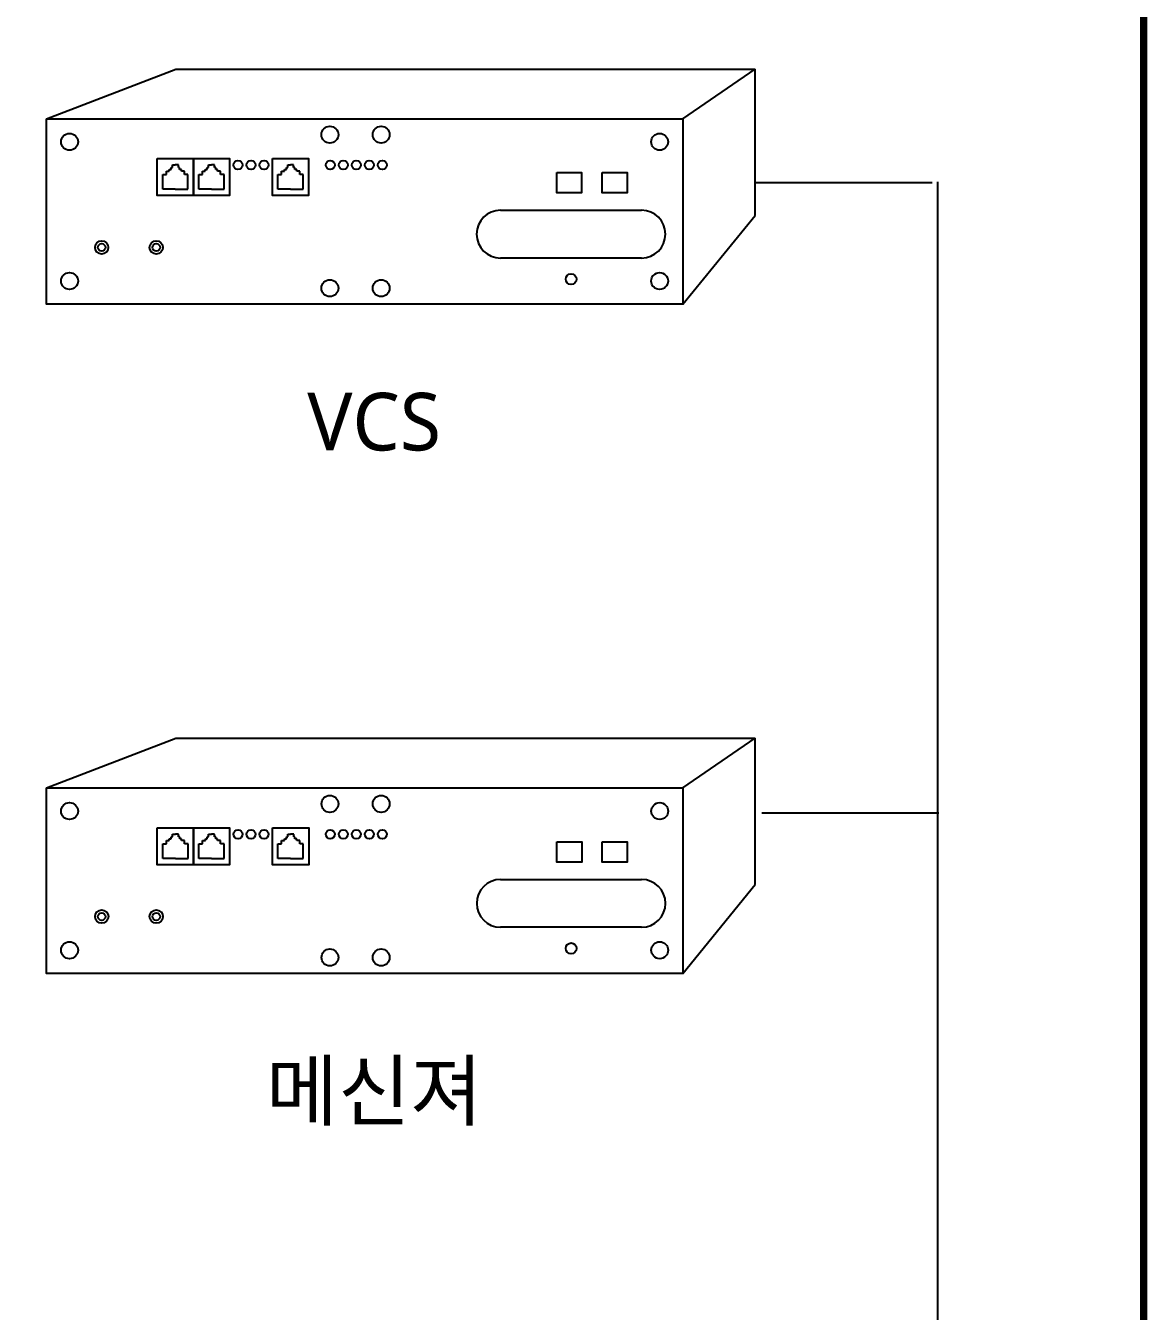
# Model space of a CAD drawing. Header units: millimetres. Extents: x 841 to 1682, y 0 to 594.
# Drawn here: x 933.1 to 976.7, y 399.09 to 449.07 of the extents above; entities that cross this region are included whole.
import ezdxf
from ezdxf.enums import TextEntityAlignment as Align

# ---------------------------------------------------------------- set-up
doc = ezdxf.new("R2010")
doc.units = ezdxf.units.MM
doc.linetypes.add('DA3', pattern=[3, 2, -1])
doc.layers.add('A', color=4, linetype='Continuous')
doc.styles.add('sukwoo', font='malgun.ttf')

msp = doc.modelspace()

# ---------------------------------------------------------------- linework, layer by layer
at = {"layer": 'A'}
for p, q in [((933.906, 445.453), (938.928, 447.385)), ((938.928, 447.385), (961.461, 447.385)), ((958.642, 445.453), (961.461, 447.385)), ((961.461, 441.698), (961.461, 447.385)), ((961.461, 442.979), (968.341, 442.979)), ((968.549, 443.003), (968.549, 333.228)), ((958.642, 438.247), (961.461, 441.698)), ((933.907, 419.436), (938.93, 421.368)), ((938.93, 421.368), (961.462, 421.368)), ((958.644, 419.436), (961.462, 421.368)), ((961.462, 415.681), (961.462, 421.368)), ((961.722, 418.464), (968.602, 418.464)), ((958.644, 412.23), (961.462, 415.681))]:
    msp.add_line(p, q, dxfattribs=at)
at = {"layer": 'A', "color": 2}
for p, q in [((938.566, 443.416), (938.679, 443.416)), ((938.566, 443.283), (938.566, 443.416)), ((938.679, 443.416), (938.679, 443.475)), ((938.679, 443.475), (938.753, 443.475)), ((938.753, 443.475), (938.753, 443.558)), ((938.753, 443.558), (938.802, 443.558)), ((938.802, 443.558), (938.802, 443.657)), ((938.802, 443.657), (938.915, 443.657)), ((939.033, 443.657), (938.915, 443.657)), ((939.033, 443.558), (939.033, 443.657)), ((939.083, 443.558), (939.033, 443.558)), ((939.083, 443.475), (939.083, 443.558)), ((939.156, 443.475), (939.083, 443.475)), ((939.156, 443.416), (939.156, 443.475)), ((939.27, 443.416), (939.156, 443.416)), ((939.27, 443.283), (939.27, 443.416)), ((939.968, 443.416), (940.081, 443.416)), ((939.968, 443.283), (939.968, 443.416)), ((940.081, 443.416), (940.081, 443.475)), ((940.081, 443.475), (940.155, 443.475)), ((940.155, 443.475), (940.155, 443.558)), ((940.155, 443.558), (940.204, 443.558)), ((940.204, 443.558), (940.204, 443.657)), ((940.204, 443.657), (940.318, 443.657)), ((940.436, 443.657), (940.318, 443.657)), ((940.436, 443.558), (940.436, 443.657)), ((940.485, 443.558), (940.436, 443.558)), ((940.485, 443.475), (940.485, 443.558)), ((940.559, 443.475), (940.485, 443.475)), ((940.559, 443.416), (940.559, 443.475)), ((940.672, 443.416), (940.559, 443.416)), ((940.672, 443.283), (940.672, 443.416)), ((943.048, 443.416), (943.161, 443.416)), ((943.048, 443.283), (943.048, 443.416)), ((943.161, 443.416), (943.161, 443.475)), ((943.161, 443.475), (943.235, 443.475)), ((943.235, 443.475), (943.235, 443.558)), ((943.235, 443.558), (943.284, 443.558)), ((943.284, 443.558), (943.284, 443.657)), ((943.284, 443.657), (943.397, 443.657)), ((943.515, 443.657), (943.397, 443.657)), ((943.515, 443.558), (943.515, 443.657)), ((943.565, 443.558), (943.515, 443.558)), ((943.565, 443.475), (943.565, 443.558)), ((943.638, 443.475), (943.565, 443.475)), ((943.638, 443.416), (943.638, 443.475)), ((943.752, 443.416), (943.638, 443.416)), ((943.752, 443.283), (943.752, 443.416)), ((938.423, 442.717), (938.423, 443.283)), ((938.423, 443.283), (938.566, 443.283)), ((939.407, 443.283), (939.27, 443.283)), ((939.407, 442.717), (939.407, 443.283)), ((939.825, 442.717), (939.825, 443.283)), ((939.825, 443.283), (939.968, 443.283)), ((940.81, 443.283), (940.672, 443.283)), ((940.81, 442.717), (940.81, 443.283)), ((942.905, 442.717), (942.905, 443.283)), ((942.905, 443.283), (943.048, 443.283)), ((943.889, 443.283), (943.752, 443.283)), ((943.889, 442.717), (943.889, 443.283)), ((938.915, 442.717), (938.423, 442.717)), ((938.915, 442.717), (939.407, 442.717)), ((940.318, 442.717), (939.825, 442.717)), ((940.318, 442.717), (940.81, 442.717)), ((943.397, 442.717), (942.905, 442.717)), ((943.397, 442.717), (943.889, 442.717)), ((951.559, 441.897), (957.042, 441.897)), ((957.042, 440.039), (951.559, 440.039)), ((938.567, 417.399), (938.68, 417.399)), ((938.567, 417.266), (938.567, 417.399)), ((938.68, 417.399), (938.68, 417.458)), ((938.68, 417.458), (938.754, 417.458)), ((938.754, 417.458), (938.754, 417.542)), ((938.754, 417.542), (938.803, 417.542)), ((938.803, 417.542), (938.803, 417.64)), ((938.803, 417.64), (938.916, 417.64)), ((939.035, 417.64), (938.916, 417.64)), ((939.035, 417.542), (939.035, 417.64)), ((939.084, 417.542), (939.035, 417.542)), ((939.084, 417.458), (939.084, 417.542)), ((939.158, 417.458), (939.084, 417.458)), ((939.158, 417.399), (939.158, 417.458)), ((939.271, 417.399), (939.158, 417.399)), ((939.271, 417.266), (939.271, 417.399)), ((939.969, 417.399), (940.083, 417.399)), ((939.969, 417.266), (939.969, 417.399)), ((940.083, 417.399), (940.083, 417.458)), ((940.083, 417.458), (940.157, 417.458)), ((940.157, 417.458), (940.157, 417.542)), ((940.157, 417.542), (940.206, 417.542)), ((940.206, 417.542), (940.206, 417.64)), ((940.206, 417.64), (940.319, 417.64)), ((940.437, 417.64), (940.319, 417.64)), ((940.437, 417.542), (940.437, 417.64)), ((940.486, 417.542), (940.437, 417.542)), ((940.486, 417.458), (940.486, 417.542)), ((940.56, 417.458), (940.486, 417.458)), ((940.56, 417.399), (940.56, 417.458)), ((940.673, 417.399), (940.56, 417.399)), ((940.673, 417.266), (940.673, 417.399)), ((943.049, 417.399), (943.162, 417.399)), ((943.049, 417.266), (943.049, 417.399)), ((943.162, 417.399), (943.162, 417.458)), ((943.162, 417.458), (943.236, 417.458)), ((943.236, 417.458), (943.236, 417.542)), ((943.236, 417.542), (943.285, 417.542)), ((943.285, 417.542), (943.285, 417.64)), ((943.285, 417.64), (943.398, 417.64)), ((943.517, 417.64), (943.398, 417.64)), ((943.517, 417.542), (943.517, 417.64)), ((943.566, 417.542), (943.517, 417.542)), ((943.566, 417.458), (943.566, 417.542)), ((943.64, 417.458), (943.566, 417.458)), ((943.64, 417.399), (943.64, 417.458)), ((943.753, 417.399), (943.64, 417.399)), ((943.753, 417.266), (943.753, 417.399)), ((938.424, 416.7), (938.424, 417.266)), ((938.424, 417.266), (938.567, 417.266)), ((939.409, 417.266), (939.271, 417.266)), ((939.409, 416.7), (939.409, 417.266)), ((939.827, 416.7), (939.827, 417.266)), ((939.827, 417.266), (939.969, 417.266)), ((940.811, 417.266), (940.673, 417.266)), ((940.811, 416.7), (940.811, 417.266)), ((942.906, 416.7), (942.906, 417.266)), ((942.906, 417.266), (943.049, 417.266)), ((943.891, 417.266), (943.753, 417.266)), ((943.891, 416.7), (943.891, 417.266)), ((938.916, 416.7), (938.424, 416.7)), ((938.916, 416.7), (939.409, 416.7)), ((940.319, 416.7), (939.827, 416.7)), ((940.319, 416.7), (940.811, 416.7)), ((943.398, 416.7), (942.906, 416.7)), ((943.398, 416.7), (943.891, 416.7)), ((951.561, 415.88), (957.044, 415.88)), ((957.044, 414.022), (951.561, 414.022))]:
    msp.add_line(p, q, dxfattribs=at)
at = {"layer": 'A', "color": 3, "linetype": 'DA3', "const_width": 0.287}
msp.add_lwpolyline([(926.955, 499.6), (976.56, 499.6), (976.56, 314.349), (926.955, 314.349)], close=True, dxfattribs=at)
at = {"layer": 'A'}
for points in [[(933.906, 445.453), (958.642, 445.453), (958.642, 438.247), (933.906, 438.247)], [(933.907, 419.436), (958.644, 419.436), (958.644, 412.23), (933.907, 412.23)]]:
    msp.add_lwpolyline(points, close=True, dxfattribs=at)
at = {"layer": 'A', "color": 2}
for points in [[(938.214, 443.904), (939.616, 443.904), (939.616, 442.469), (938.214, 442.469)], [(939.616, 443.904), (941.019, 443.904), (941.019, 442.469), (939.616, 442.469)], [(942.696, 443.904), (944.098, 443.904), (944.098, 442.469), (942.696, 442.469)], [(953.741, 443.359), (954.712, 443.359), (954.712, 442.568), (953.741, 442.568)], [(955.504, 443.359), (956.476, 443.359), (956.476, 442.568), (955.504, 442.568)], [(938.215, 417.887), (939.618, 417.887), (939.618, 416.453), (938.215, 416.453)], [(939.618, 417.887), (941.02, 417.887), (941.02, 416.453), (939.618, 416.453)], [(942.697, 417.887), (944.1, 417.887), (944.1, 416.453), (942.697, 416.453)], [(953.742, 417.343), (954.713, 417.343), (954.713, 416.552), (953.742, 416.552)], [(955.505, 417.343), (956.477, 417.343), (956.477, 416.552), (955.505, 416.552)]]:
    msp.add_lwpolyline(points, close=True, dxfattribs=at)
at = {"layer": 'A'}
for centre in [(934.803, 444.555), (957.745, 444.555), (934.803, 439.145), (957.745, 439.145), (934.804, 418.539), (957.746, 418.539), (934.804, 413.128), (957.746, 413.128)]:
    msp.add_circle(centre, 0.328, dxfattribs=at)
at = {"layer": 'A', "color": 2}
for centre, radius in [((944.925, 444.833), 0.328), ((946.916, 444.833), 0.328), ((941.351, 443.654), 0.174), ((941.857, 443.654), 0.174), ((942.364, 443.654), 0.174), ((944.937, 443.654), 0.174), ((945.444, 443.654), 0.174), ((945.95, 443.654), 0.174), ((946.457, 443.654), 0.174), ((946.964, 443.654), 0.174), ((936.051, 440.452), 0.259), ((936.051, 440.452), 0.145), ((938.174, 440.452), 0.259), ((938.174, 440.452), 0.145), ((954.301, 439.217), 0.21), ((944.925, 438.867), 0.328), ((946.916, 438.867), 0.328), ((944.926, 418.817), 0.328), ((946.917, 418.817), 0.328), ((941.352, 417.638), 0.174), ((941.859, 417.638), 0.174), ((942.365, 417.638), 0.174), ((944.938, 417.638), 0.174), ((945.445, 417.638), 0.174), ((945.952, 417.638), 0.174), ((946.458, 417.638), 0.174), ((946.965, 417.638), 0.174), ((936.052, 414.436), 0.259), ((936.052, 414.436), 0.145), ((938.175, 414.436), 0.259), ((938.175, 414.436), 0.145), ((954.302, 413.201), 0.21), ((944.926, 412.85), 0.328), ((946.917, 412.85), 0.328)]:
    msp.add_circle(centre, radius, dxfattribs=at)
for centre, start, end in [((951.559, 440.968), 90, 270), ((957.042, 440.968), 270, 90), ((951.561, 414.951), 90, 270), ((957.044, 414.951), 270, 90)]:
    msp.add_arc(centre, 0.929, start, end, dxfattribs=at)

# ---------------------------------------------------------------- texts
at = {"layer": 'A', "style": 'sukwoo'}
for s, p in [('VCS', (946.647, 433.678)), ('메신져', (946.648, 407.661))]:
    msp.add_text(s, height=2.24, dxfattribs=at).set_placement(p, align=Align.MIDDLE_CENTER)

doc.saveas('drawing.dxf')
